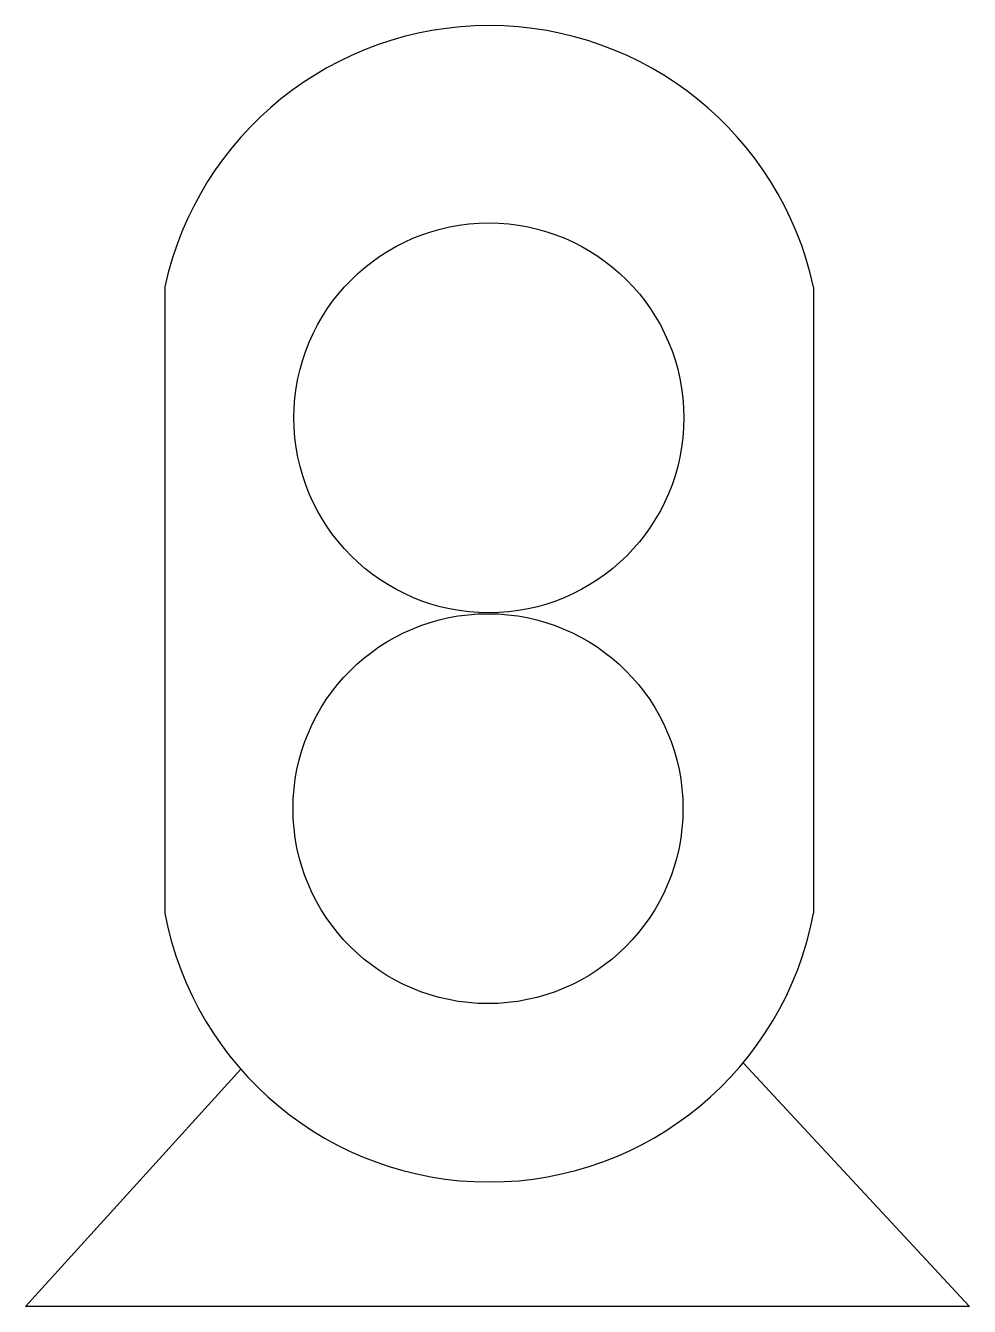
# Model space of a CAD drawing. Header units: millimetres. Extents: x 0 to 0.624, y 0 to 0.847.
import ezdxf

# ---------------------------------------------------------------- set-up
doc = ezdxf.new("R2010")
doc.units = ezdxf.units.MM

msp = doc.modelspace()

# ---------------------------------------------------------------- linework, layer by layer
for p, q in [((0.09201, 0.67406), (0.09201, 0.26006)), ((0.52087, 0.6738), (0.52087, 0.26003)), ((0.62384, 0), (0.47433, 0.16108)), ((0, 0), (0.14223, 0.15676)), ((0.62384, 0), (0, 0))]:
    msp.add_line(p, q)
for centre in [(0.30623, 0.58741), (0.30564, 0.32908)]:
    msp.add_circle(centre, 0.12889)
for centre, radius, start, end in [((0.30641, 0.62733), 0.21944, 12.22673, 167.70342), ((0.30644, 0.30046), 0.21821, 190.66957, 349.32353)]:
    msp.add_arc(centre, radius, start, end)

doc.saveas('drawing.dxf')
